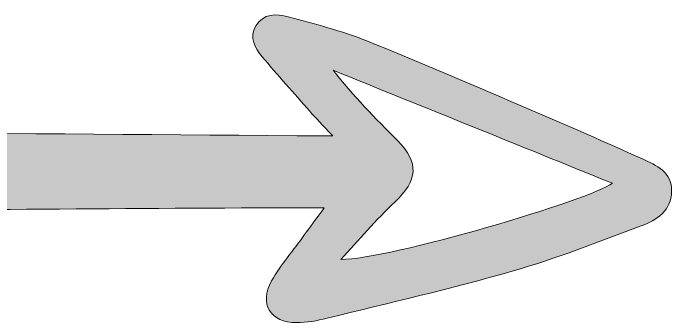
# Model space of a CAD drawing. Header units: inches. Extents: x 148 to 932, y -814 to -266.
# Drawn here: x 736 to 854.4, y -532.6 to -476.9 of the extents above; entities that cross this region are included whole.
import ezdxf

# ---------------------------------------------------------------- set-up
doc = ezdxf.new("R2010")
doc.units = ezdxf.units.IN
doc.header["$MEASUREMENT"] = 0
doc.layers.add('Layer 1', color=7, linetype='Continuous')

# ---------------------------------------------------------------- blocks, each defined once
blk = doc.blocks.new('block 5')
at = {"layer": 'Layer 1', "true_color": 0xe43b40}
h = blk.add_hatch(color=13, dxfattribs=at)
h.dxf.hatch_style = 2
edge = h.paths.add_edge_path()
edge.add_spline(control_points=[(791.94, -511.91), (728.24, -512.02), (665.68, -513.15), (602.12, -512.31), (604.25, -509.2), (606.32, -506.92), (607.56, -504.24), (610.12, -498.69), (614.11, -497.36), (620.1, -497.44), (675.73, -498.14), (731.36, -498.51), (786.99, -498.96), (788.78, -498.98), (790.57, -498.97), (793.45, -498.97), (791.54, -496.93), (790.39, -495.76), (789.31, -494.54), (786.44, -491.29), (783.53, -488.08), (780.78, -484.74), (779.51, -483.18), (778.35, -481.33), (779.62, -479.21), (780.99, -476.92), (783.35, -477.01), (785.43, -477.57), (790.21, -478.83), (795.03, -480.09), (799.61, -481.92), (809.54, -485.87), (819.34, -490.15), (829.16, -494.35), (835.85, -497.22), (842.52, -500.13), (849.14, -503.13), (851.67, -504.28), (854.43, -505.46), (854.4, -508.93), (854.37, -512.49), (851.72, -514.12), (848.95, -515.16), (841.28, -518.05), (833.61, -521.05), (825.75, -523.31), (814.74, -526.47), (803.55, -529.03), (792.43, -531.78), (790.64, -532.22), (788.77, -532.56), (786.93, -532.57), (782.26, -532.6), (780.13, -529.15), (782.47, -525.05), (784.15, -522.11), (786.4, -519.5), (788.4, -516.74), (789.38, -515.41), (790.36, -514.08), (791.94, -511.91)], knot_values=[0, 0, 0, 0, 1, 1, 1, 2, 2, 2, 3, 3, 3, 4, 4, 4, 5, 5, 5, 6, 6, 6, 7, 7, 7, 8, 8, 8, 9, 9, 9, 10, 10, 10, 11, 11, 11, 12, 12, 12, 13, 13, 13, 14, 14, 14, 15, 15, 15, 16, 16, 16, 17, 17, 17, 18, 18, 18, 19, 19, 19, 20, 20, 20, 20], degree=3, periodic=1)
edge = h.paths.add_edge_path()
edge.add_spline(control_points=[(794.9, -521.2), (803.49, -521.26), (839.91, -510.46), (843.74, -507.5), (826.86, -500.67), (810.19, -493.93), (793.52, -487.18), (797.16, -491.77), (801.14, -495.85), (805.16, -499.88), (809.03, -503.76), (808.74, -507.03), (804.67, -510.84), (801.21, -514.08), (798.14, -517.73), (794.9, -521.2)], knot_values=[0, 0, 0, 0, 1, 1, 1, 2, 2, 2, 3, 3, 3, 4, 4, 4, 5, 5, 5, 5], degree=3, periodic=1)
at = {"layer": 'Layer 1', "lineweight": 0}
for points, knots in [([(791.94, -511.91), (728.24, -512.02), (665.68, -513.15), (602.12, -512.31), (604.25, -509.2), (606.32, -506.92), (607.56, -504.24), (610.12, -498.69), (614.11, -497.36), (620.1, -497.44), (675.73, -498.14), (731.36, -498.51), (786.99, -498.96), (788.78, -498.98), (790.57, -498.97), (793.45, -498.97), (791.54, -496.93), (790.39, -495.76), (789.31, -494.54), (786.44, -491.29), (783.53, -488.08), (780.78, -484.74), (779.51, -483.18), (778.35, -481.33), (779.62, -479.21), (780.99, -476.92), (783.35, -477.01), (785.43, -477.57), (790.21, -478.83), (795.03, -480.09), (799.61, -481.92), (809.54, -485.87), (819.34, -490.15), (829.16, -494.35), (835.85, -497.22), (842.52, -500.13), (849.14, -503.13), (851.67, -504.28), (854.43, -505.46), (854.4, -508.93), (854.37, -512.49), (851.72, -514.12), (848.95, -515.16), (841.28, -518.05), (833.61, -521.05), (825.75, -523.31), (814.74, -526.47), (803.55, -529.03), (792.43, -531.78), (790.64, -532.22), (788.77, -532.56), (786.93, -532.57), (782.26, -532.6), (780.13, -529.15), (782.47, -525.05), (784.15, -522.11), (786.4, -519.5), (788.4, -516.74), (789.38, -515.41), (790.36, -514.08), (791.94, -511.91)], [0, 0, 0, 0, 1, 1, 1, 2, 2, 2, 3, 3, 3, 4, 4, 4, 5, 5, 5, 6, 6, 6, 7, 7, 7, 8, 8, 8, 9, 9, 9, 10, 10, 10, 11, 11, 11, 12, 12, 12, 13, 13, 13, 14, 14, 14, 15, 15, 15, 16, 16, 16, 17, 17, 17, 18, 18, 18, 19, 19, 19, 20, 20, 20, 20]), ([(794.9, -521.2), (803.49, -521.26), (839.91, -510.46), (843.74, -507.5), (826.86, -500.67), (810.19, -493.93), (793.52, -487.18), (797.16, -491.77), (801.14, -495.85), (805.16, -499.88), (809.03, -503.76), (808.74, -507.03), (804.67, -510.84), (801.21, -514.08), (798.14, -517.73), (794.9, -521.2)], [0, 0, 0, 0, 1, 1, 1, 2, 2, 2, 3, 3, 3, 4, 4, 4, 5, 5, 5, 5])]:
    blk.add_open_spline(points, degree=3, knots=knots, dxfattribs=at)
blk = doc.blocks.new('block 2')
at = {"layer": 'Layer 1'}
blk.add_blockref('block 5', (0, 0), dxfattribs=at)

msp = doc.modelspace()

# ---------------------------------------------------------------- block references
at = {"layer": 'Layer 1'}
msp.add_blockref('block 2', (0, 0), dxfattribs=at)

doc.saveas('drawing.dxf')
